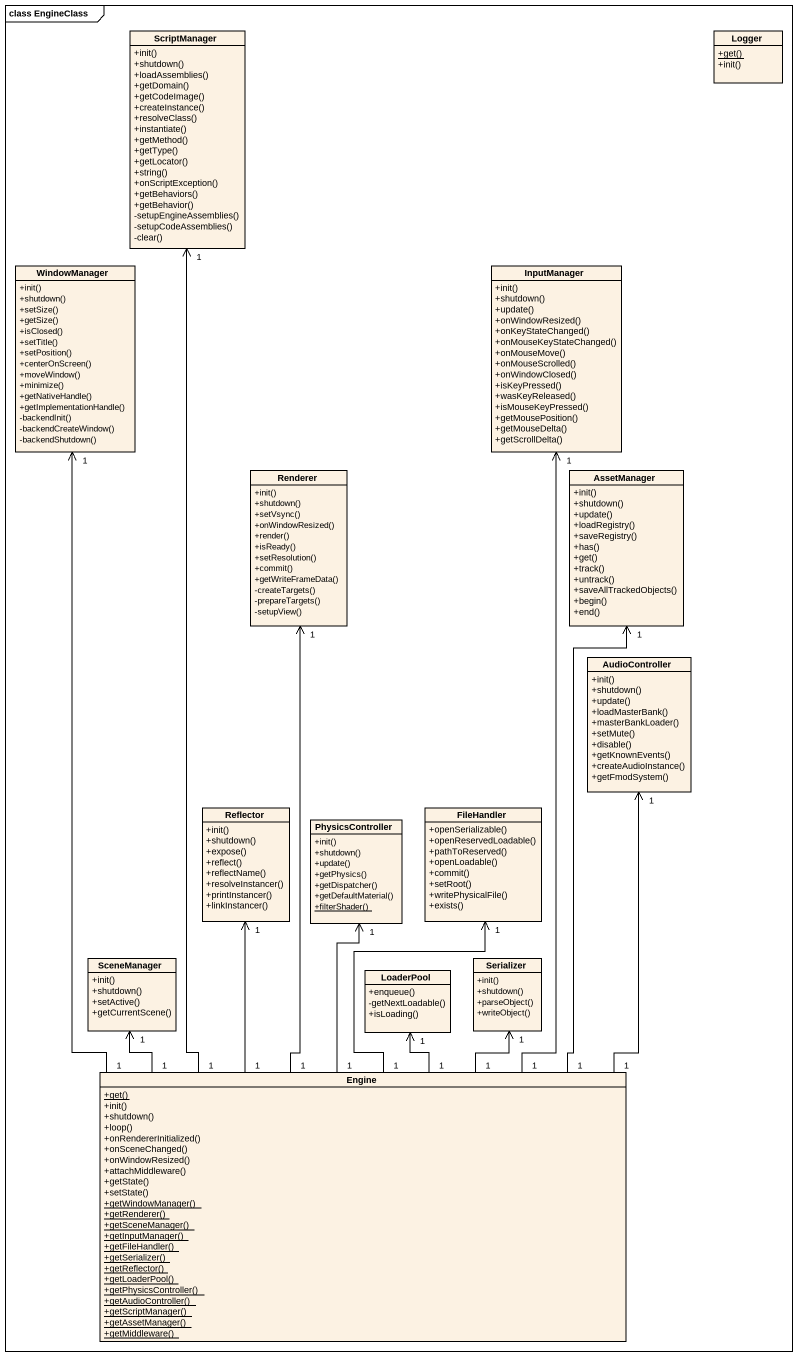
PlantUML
@startuml
mainframe class EngineClass
hide circle
hide empty members
skinparam classAttributeIconSize 0
class ScriptManager {
  +init()
  +shutdown()
  +loadAssemblies()
  +getDomain()
  +getCodeImage()
  +createInstance()
  +resolveClass()
  +instantiate()
  +getMethod()
  +getType()
  +getLocator()
  +string()
  +onScriptException()
  +getBehaviors()
  +getBehavior()
  -setupEngineAssemblies()
  -setupCodeAssemblies()
  -clear()
}
class Logger {
  {static} +get()
  +init()
}
class WindowManager {
  +init()
  +shutdown()
  +setSize()
  +getSize()
  +isClosed()
  +setTitle()
  +setPosition()
  +centerOnScreen()
  +moveWindow()
  +minimize()
  +getNativeHandle()
  +getImplementationHandle()
  -backendInit()
  -backendCreateWindow()
  -backendShutdown()
}
class InputManager {
  +init()
  +shutdown()
  +update()
  +onWindowResized()
  +onKeyStateChanged()
  +onMouseKeyStateChanged()
  +onMouseMove()
  +onMouseScrolled()
  +onWindowClosed()
  +isKeyPressed()
  +wasKeyReleased()
  +isMouseKeyPressed()
  +getMousePosition()
  +getMouseDelta()
  +getScrollDelta()
}
class Renderer {
  +init()
  +shutdown()
  +setVsync()
  +onWindowResized()
  +render()
  +isReady()
  +setResolution()
  +commit()
  +getWriteFrameData()
  -createTargets()
  -prepareTargets()
  -setupView()
}
class AssetManager {
  +init()
  +shutdown()
  +update()
  +loadRegistry()
  +saveRegistry()
  +has()
  +get()
  +track()
  +untrack()
  +saveAllTrackedObjects()
  +begin()
  +end()
}
class AudioController {
  +init()
  +shutdown()
  +update()
  +loadMasterBank()
  +masterBankLoader()
  +setMute()
  +disable()
  +getKnownEvents()
  +createAudioInstance()
  +getFmodSystem()
}
class Reflector {
  +init()
  +shutdown()
  +expose()
  +reflect()
  +reflectName()
  +resolveInstancer()
  +printInstancer()
  +linkInstancer()
}
class FileHandler {
  +openSerializable()
  +openReservedLoadable()
  +pathToReserved()
  +openLoadable()
  +commit()
  +setRoot()
  +writePhysicalFile()
  +exists()
}
class PhysicsController {
  +init()
  +shutdown()
  +update()
  +getPhysics()
  +getDispatcher()
  +getDefaultMaterial()
  {static} +filterShader()
}
class SceneManager {
  +init()
  +shutdown()
  +setActive()
  +getCurrentScene()
}
class Serializer {
  +init()
  +shutdown()
  +parseObject()
  +writeObject()
}
class LoaderPool {
  +enqueue()
  -getNextLoadable()
  +isLoading()
}
class Engine {
  {static} +get()
  +init()
  +shutdown()
  +loop()
  +onRendererInitialized()
  +onSceneChanged()
  +onWindowResized()
  +attachMiddleware()
  +getState()
  +setState()
  {static} +getWindowManager()
  {static} +getRenderer()
  {static} +getSceneManager()
  {static} +getInputManager()
  {static} +getFileHandler()
  {static} +getSerializer()
  {static} +getReflector()
  {static} +getLoaderPool()
  {static} +getPhysicsController()
  {static} +getAudioController()
  {static} +getScriptManager()
  {static} +getAssetManager()
  {static} +getMiddleware()
}
Engine "1" -up-> "1" ScriptManager
Engine "1" -up-> "1" WindowManager
Engine "1" -up-> "1" InputManager
Engine "1" -up-> "1" Renderer
Engine "1" -up-> "1" AssetManager
Engine "1" -up-> "1" AudioController
Engine "1" -up-> "1" Reflector
Engine "1" -up-> "1" FileHandler
Engine "1" -up-> "1" PhysicsController
Engine "1" -up-> "1" SceneManager
Engine "1" -up-> "1" Serializer
Engine "1" -up-> "1" LoaderPool
@enduml
